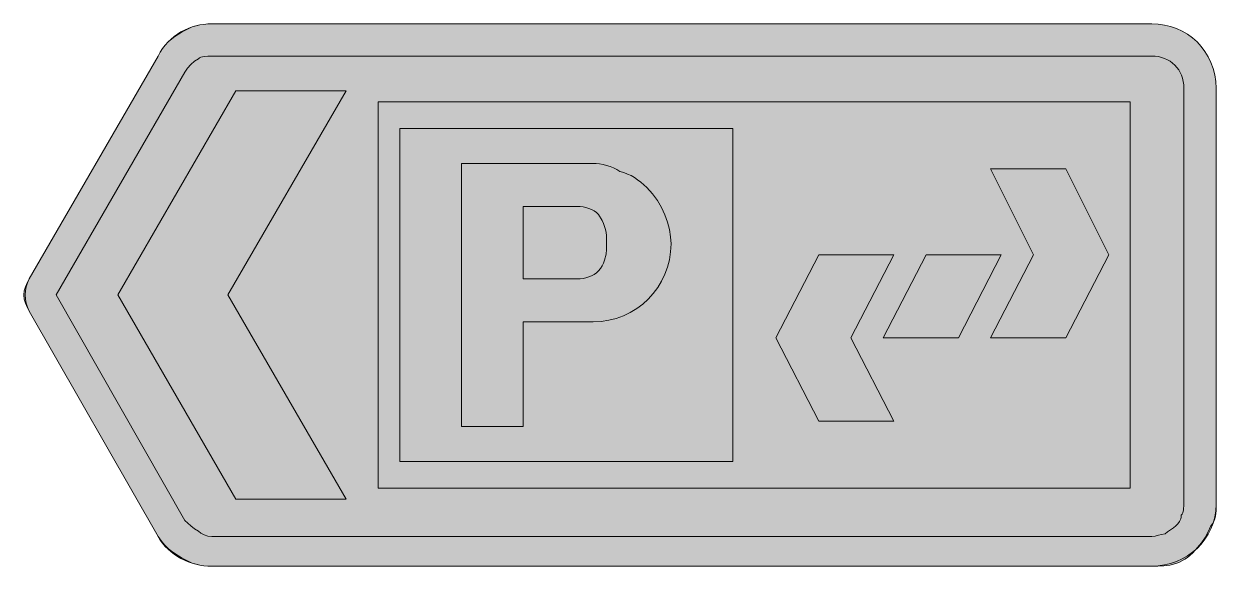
# Model space of a CAD drawing. Header units: metres. Extents: x 18 to 551, y 14 to 256.
import ezdxf

# ---------------------------------------------------------------- set-up
doc = ezdxf.new("R2010")
doc.units = ezdxf.units.M
for name, color, linetype, true_color in [('FILL_BLACK_000000', 7, 'Continuous', 0x000000), ('FILL_WHITE_FFFFFF', 7, 'Continuous', 0xffffff), ('STROKE_BLACK_000000', 7, 'Continuous', 0x000000)]:
    doc.layers.add(name, color=color, linetype=linetype, true_color=true_color)

msp = doc.modelspace()

# ---------------------------------------------------------------- hatches: boundary and pattern name
at = {"layer": 'FILL_BLACK_000000', "true_color": 0x000000}
h = msp.add_hatch(color=7, dxfattribs=at)
h.dxf.hatch_style = 1
h.paths.add_polyline_path([(523.4, 241.61), (524.88, 241.41), (526.3, 241.07), (527.64, 240.61), (528.91, 240.03), (530.1, 239.34), (531.2, 238.54), (532.2, 237.63), (533.11, 236.63), (533.91, 235.53), (534.6, 234.34), (535.18, 233.07), (535.64, 231.73), (535.98, 230.31), (536.18, 228.83), (536.25, 227.28), (536.25, 41.28), (536.1, 38.88), (535.74, 37.57), (535.45, 36.98), (535.05, 36.48), (535, 35.63), (534.84, 34.89), (534.3, 33.63), (533.53, 32.6), (532.65, 31.68), (531.56, 30.78), (530.25, 29.88), (528.94, 28.98), (527.85, 28.08), (526.24, 27.89), (524.85, 27.48), (523.46, 27.07), (521.85, 26.88), (101.85, 26.88), (100.07, 27.09), (98.4, 27.63), (96.96, 28.4), (95.85, 29.28), (94.07, 30.37), (92.4, 31.68), (89.85, 34.08), (32.25, 134.88), (89.85, 234.48), (90.96, 236.26), (92.4, 237.93), (94.07, 239.37), (95.85, 240.48), (96.35, 240.88), (96.96, 241.17), (98.4, 241.53), (100.07, 241.66), (101.85, 241.68), (521.85, 241.68), (523.4, 241.61)])
h = msp.add_hatch(color=7, dxfattribs=at)
h.dxf.hatch_style = 1
h.paths.add_polyline_path([(185.85, 209.28), (334.65, 209.28), (334.65, 60.48), (185.85, 60.48), (185.85, 209.28)])
h = msp.add_hatch(color=7, dxfattribs=at)
h.dxf.hatch_style = 1
h.paths.add_polyline_path([(449.85, 191.28), (483.45, 191.28), (502.65, 152.88), (483.45, 115.68), (449.85, 115.68), (469.05, 152.88), (449.85, 191.28)])
h = msp.add_hatch(color=7, dxfattribs=at)
h.dxf.hatch_style = 1
h.paths.add_polyline_path([(406.65, 78.48), (373.05, 78.48), (353.85, 115.68), (373.05, 152.88), (406.65, 152.88), (387.45, 115.68), (406.65, 78.48)])
h = msp.add_hatch(color=7, dxfattribs=at)
h.dxf.hatch_style = 1
h.paths.add_polyline_path([(454.65, 152.88), (435.45, 115.68), (401.85, 115.68), (421.05, 152.88), (454.65, 152.88)])
at = {"layer": 'FILL_WHITE_FFFFFF', "true_color": 0xffffff}
h = msp.add_hatch(color=7, dxfattribs=at)
h.dxf.hatch_style = 1
h.paths.add_polyline_path([(524.74, 255.94), (527.57, 255.53), (530.3, 254.86), (532.93, 253.94), (535.44, 252.78), (537.82, 251.4), (540.04, 249.79), (542.1, 247.98), (543.97, 245.97), (545.65, 243.78), (547.11, 241.4), (548.34, 238.87), (549.33, 236.18), (550.05, 233.34), (550.5, 230.37), (550.65, 227.28), (550.65, 41.28), (550.61, 38.6), (550.35, 36.03), (550.06, 34.82), (549.64, 33.69), (549.04, 32.63), (548.25, 31.68), (547.14, 29), (545.7, 26.43), (544.03, 24.09), (542.25, 22.08), (541.3, 20.79), (540.24, 19.6), (539.11, 18.54), (537.9, 17.58), (536.64, 16.74), (535.33, 16), (534, 15.39), (532.65, 14.88), (529.95, 14.19), (527.25, 13.83), (524.55, 13.7), (521.85, 13.68), (101.85, 13.68), (100.05, 13.74), (98.27, 13.9), (96.51, 14.19), (94.8, 14.58), (93.14, 15.09), (91.56, 15.7), (90.05, 16.44), (88.65, 17.28), (86.91, 18.23), (85.28, 19.29), (83.76, 20.42), (82.35, 21.63), (81.06, 22.89), (79.88, 24.2), (77.85, 26.88), (20.25, 127.68), (19.37, 129.48), (18.6, 131.28), (18.06, 133.08), (17.85, 134.88), (18.06, 136.68), (18.6, 138.48), (19.37, 140.28), (20.25, 142.08), (77.85, 241.68), (78.81, 243.42), (79.88, 245.05), (81.06, 246.57), (82.35, 247.98), (83.76, 249.27), (85.28, 250.45), (86.91, 251.52), (88.65, 252.48), (90.05, 253.32), (91.56, 254.05), (93.14, 254.67), (94.8, 255.18), (96.51, 255.57), (98.27, 255.85), (100.05, 256.02), (101.85, 256.08), (521.85, 256.08), (524.74, 255.94)])
h = msp.add_hatch(color=7, dxfattribs=at)
h.dxf.hatch_style = 1
h.paths.add_polyline_path([(109.05, 134.88), (161.85, 43.68), (112.65, 43.68), (59.85, 134.88), (112.65, 226.08), (161.85, 226.08), (109.05, 134.88)])
h = msp.add_hatch(color=7, dxfattribs=at)
h.dxf.hatch_style = 1
h.paths.add_polyline_path([(512.25, 48.48), (176.25, 48.48), (176.25, 221.28), (512.25, 221.28), (512.25, 48.48)])
h = msp.add_hatch(color=7, dxfattribs=at)
h.dxf.hatch_style = 1
h.paths.add_polyline_path([(273.65, 193.62), (275.14, 193.45), (276.68, 193.17), (278.25, 192.78), (279.82, 192.27), (281.36, 191.65), (282.85, 190.92), (284.25, 190.08), (286, 189.57), (287.64, 188.95), (289.21, 188.22), (290.7, 187.38), (292.14, 186.42), (293.53, 185.35), (296.25, 182.88), (298.78, 180.07), (300.97, 177.09), (302.83, 173.96), (304.35, 170.73), (305.53, 167.45), (306.38, 164.15), (306.88, 160.88), (307.05, 157.68), (306.87, 154.13), (306.34, 150.67), (305.48, 147.34), (304.31, 144.14), (302.85, 141.1), (301.1, 138.23), (299.1, 135.55), (296.85, 133.08), (294.38, 130.83), (291.7, 128.83), (288.83, 127.08), (285.79, 125.62), (282.59, 124.45), (279.26, 123.59), (275.8, 123.06), (272.25, 122.88), (241.05, 122.88), (241.05, 76.08), (213.45, 76.08), (213.45, 193.68), (272.25, 193.68), (273.65, 193.62)])
h.paths.add_polyline_path([(265.05, 142.08), (266.4, 142.14), (267.73, 142.3), (269.04, 142.59), (270.3, 142.98), (271.51, 143.49), (272.64, 144.1), (273.7, 144.84), (274.65, 145.68), (275.49, 146.68), (276.23, 147.85), (276.84, 149.14), (277.35, 150.48), (278.03, 153.1), (278.25, 155.28), (278.25, 160.08), (278.19, 161.43), (278.03, 162.78), (277.74, 164.13), (277.35, 165.48), (276.84, 166.83), (276.23, 168.18), (274.65, 170.88), (273.7, 171.72), (272.64, 172.45), (271.51, 173.07), (270.3, 173.58), (269.04, 173.97), (267.73, 174.25), (266.4, 174.42), (265.05, 174.48), (241.05, 174.48), (241.05, 142.08), (265.05, 142.08)], flags=16)

# ---------------------------------------------------------------- linework, layer by layer
at = {"layer": 'FILL_BLACK_000000', "lineweight": 0, "true_color": 0x000000}
for points in [[(523.4, 241.61), (524.88, 241.41), (526.3, 241.07), (527.64, 240.61), (528.91, 240.03), (530.1, 239.34), (531.2, 238.54), (532.2, 237.63), (533.11, 236.63), (533.91, 235.53), (534.6, 234.34), (535.18, 233.07), (535.64, 231.73), (535.98, 230.31), (536.18, 228.83), (536.25, 227.28), (536.25, 41.28), (536.1, 38.88), (535.74, 37.57), (535.45, 36.98), (535.05, 36.48), (535, 35.63), (534.84, 34.89), (534.3, 33.63), (533.53, 32.6), (532.65, 31.68), (531.56, 30.78), (530.25, 29.88), (528.94, 28.98), (527.85, 28.08), (526.24, 27.89), (524.85, 27.48), (523.46, 27.07), (521.85, 26.88), (101.85, 26.88), (100.07, 27.09), (98.4, 27.63), (96.96, 28.4), (95.85, 29.28), (94.07, 30.37), (92.4, 31.68), (89.85, 34.08), (32.25, 134.88), (89.85, 234.48), (90.96, 236.26), (92.4, 237.93), (94.07, 239.37), (95.85, 240.48), (96.35, 240.88), (96.96, 241.17), (98.4, 241.53), (100.07, 241.66), (101.85, 241.68), (521.85, 241.68)], [(185.85, 209.28), (334.65, 209.28), (334.65, 60.48), (185.85, 60.48)], [(449.85, 191.28), (483.45, 191.28), (502.65, 152.88), (483.45, 115.68), (449.85, 115.68), (469.05, 152.88)], [(406.65, 78.48), (373.05, 78.48), (353.85, 115.68), (373.05, 152.88), (406.65, 152.88), (387.45, 115.68)], [(454.65, 152.88), (435.45, 115.68), (401.85, 115.68), (421.05, 152.88)]]:
    msp.add_lwpolyline(points, close=True, dxfattribs=at)
at = {"layer": 'FILL_WHITE_FFFFFF', "lineweight": 0, "true_color": 0xffffff}
for points in [[(524.74, 255.94), (527.57, 255.53), (530.3, 254.86), (532.93, 253.94), (535.44, 252.78), (537.82, 251.4), (540.04, 249.79), (542.1, 247.98), (543.97, 245.97), (545.65, 243.78), (547.11, 241.4), (548.34, 238.87), (549.33, 236.18), (550.05, 233.34), (550.5, 230.37), (550.65, 227.28), (550.65, 41.28), (550.61, 38.6), (550.35, 36.03), (550.06, 34.82), (549.64, 33.69), (549.04, 32.63), (548.25, 31.68), (547.14, 29), (545.7, 26.43), (544.03, 24.09), (542.25, 22.08), (541.3, 20.79), (540.24, 19.6), (539.11, 18.54), (537.9, 17.58), (536.64, 16.74), (535.33, 16), (534, 15.39), (532.65, 14.88), (529.95, 14.19), (527.25, 13.83), (524.55, 13.7), (521.85, 13.68), (101.85, 13.68), (100.05, 13.74), (98.27, 13.9), (96.51, 14.19), (94.8, 14.58), (93.14, 15.09), (91.56, 15.7), (90.05, 16.44), (88.65, 17.28), (86.91, 18.23), (85.28, 19.29), (83.76, 20.42), (82.35, 21.63), (81.06, 22.89), (79.88, 24.2), (77.85, 26.88), (20.25, 127.68), (19.37, 129.48), (18.6, 131.28), (18.06, 133.08), (17.85, 134.88), (18.06, 136.68), (18.6, 138.48), (19.37, 140.28), (20.25, 142.08), (77.85, 241.68), (78.81, 243.42), (79.88, 245.05), (81.06, 246.57), (82.35, 247.98), (83.76, 249.27), (85.28, 250.45), (86.91, 251.52), (88.65, 252.48), (90.05, 253.32), (91.56, 254.05), (93.14, 254.67), (94.8, 255.18), (96.51, 255.57), (98.27, 255.85), (100.05, 256.02), (101.85, 256.08), (521.85, 256.08)], [(273.65, 193.62), (275.14, 193.45), (276.68, 193.17), (278.25, 192.78), (279.82, 192.27), (281.36, 191.65), (282.85, 190.92), (284.25, 190.08), (286, 189.57), (287.64, 188.95), (289.21, 188.22), (290.7, 187.38), (292.14, 186.42), (293.53, 185.35), (296.25, 182.88), (298.78, 180.07), (300.97, 177.09), (302.83, 173.96), (304.35, 170.73), (305.53, 167.45), (306.38, 164.15), (306.88, 160.88), (307.05, 157.68), (306.87, 154.13), (306.34, 150.67), (305.48, 147.34), (304.31, 144.14), (302.85, 141.1), (301.1, 138.23), (299.1, 135.55), (296.85, 133.08), (294.38, 130.83), (291.7, 128.83), (288.83, 127.08), (285.79, 125.62), (282.59, 124.45), (279.26, 123.59), (275.8, 123.06), (272.25, 122.88), (241.05, 122.88), (241.05, 76.08), (213.45, 76.08), (213.45, 193.68), (272.25, 193.68)], [(265.05, 142.08), (266.4, 142.14), (267.73, 142.3), (269.04, 142.59), (270.3, 142.98), (271.51, 143.49), (272.64, 144.1), (273.7, 144.84), (274.65, 145.68), (275.49, 146.68), (276.23, 147.85), (276.84, 149.14), (277.35, 150.48), (278.03, 153.1), (278.25, 155.28), (278.25, 160.08), (278.19, 161.43), (278.03, 162.78), (277.74, 164.13), (277.35, 165.48), (276.84, 166.83), (276.23, 168.18), (274.65, 170.88), (273.7, 171.72), (272.64, 172.45), (271.51, 173.07), (270.3, 173.58), (269.04, 173.97), (267.73, 174.25), (266.4, 174.42), (265.05, 174.48), (241.05, 174.48), (241.05, 142.08)]]:
    msp.add_lwpolyline(points, close=True, dxfattribs=at)
at = {"layer": 'FILL_WHITE_FFFFFF', "lineweight": 0, "true_color": 0x000000}
for points in [[(109.05, 134.88), (161.85, 43.68), (112.65, 43.68), (59.85, 134.88), (112.65, 226.08), (161.85, 226.08)], [(512.25, 48.48), (176.25, 48.48), (176.25, 221.28), (512.25, 221.28)]]:
    msp.add_lwpolyline(points, close=True, dxfattribs=at)
at = {"layer": 'STROKE_BLACK_000000', "lineweight": 0, "true_color": 0x000000}
msp.add_lwpolyline([(101.85, 256.08), (521.85, 256.08), (524.74, 255.94), (527.57, 255.53), (530.3, 254.86), (532.93, 253.94), (535.44, 252.78), (537.82, 251.4), (540.04, 249.79), (542.1, 247.98), (543.97, 245.97), (545.65, 243.78), (547.11, 241.4), (548.34, 238.87), (549.33, 236.18), (550.05, 233.34), (550.5, 230.37), (550.65, 227.28), (550.65, 41.28), (550.5, 38.4), (550.05, 35.62), (549.33, 32.94), (548.34, 30.39), (547.11, 27.97), (545.65, 25.69), (543.97, 23.58), (542.1, 21.63), (540.04, 19.87), (537.82, 18.3), (535.44, 16.94), (532.93, 15.8), (530.3, 14.89), (527.57, 14.23), (524.74, 13.82), (521.85, 13.68), (101.85, 13.68), (100.05, 13.74), (98.26, 13.9), (96.48, 14.18), (94.73, 14.56), (93, 15.05), (91.3, 15.64), (89.65, 16.34), (88.05, 17.13), (86.5, 18.02), (85.02, 19.01), (83.61, 20.1), (82.28, 21.27), (81.02, 22.54), (79.87, 23.9), (78.81, 25.35), (77.85, 26.88), (20.25, 127.68), (19.46, 129.48), (18.9, 131.28), (18.56, 133.08), (18.45, 134.88), (18.56, 136.68), (18.9, 138.48), (19.46, 140.28), (20.25, 142.08), (77.85, 241.68), (78.81, 243.42), (79.87, 245.05), (81.02, 246.57), (82.28, 247.98), (83.61, 249.27), (85.02, 250.45), (86.5, 251.52), (88.05, 252.48), (89.65, 253.32), (91.3, 254.05), (93, 254.67), (94.73, 255.18), (96.48, 255.57), (98.26, 255.85), (100.05, 256.02), (101.85, 256.08)], dxfattribs=at)

doc.saveas('drawing.dxf')
